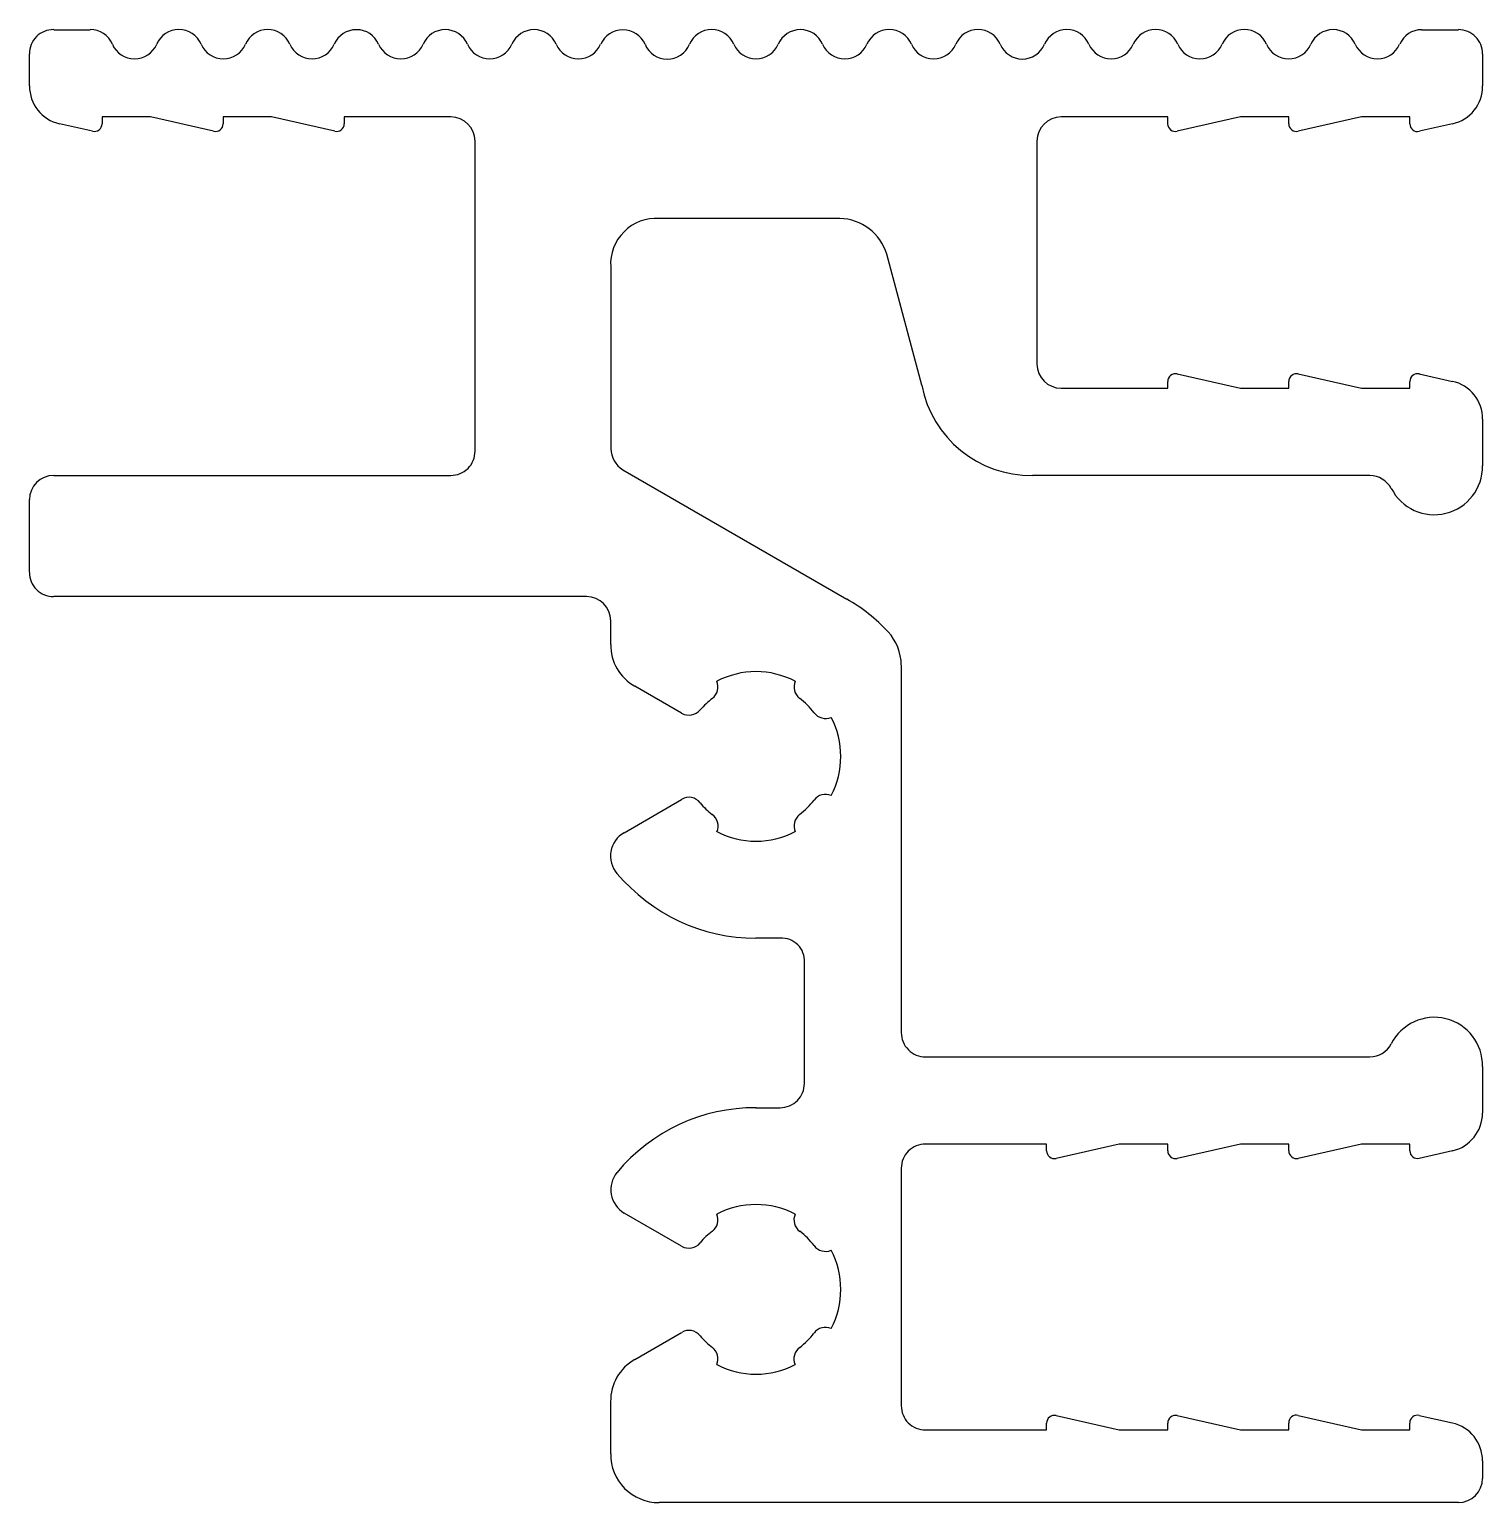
# Model space of a CAD drawing. Extents: x 765.8 to 795.8, y 343.5 to 373.9.
import ezdxf

# ---------------------------------------------------------------- set-up
doc = ezdxf.new("R2010")
doc.units = 0
doc.header["$LTSCALE"] = 0.1
doc.layers.add('1', color=7, linetype='CONTINUOUS')

msp = doc.modelspace()

# ---------------------------------------------------------------- linework, layer by layer
at = {"layer": '1', "color": 7, "linetype": 'CONTINUOUS'}
for p, q in [((766.332, 373.88), (767.084, 373.88)), ((794.58, 373.88), (795.334, 373.88)), ((765.832, 372.719), (765.832, 373.382)), ((795.832, 373.38), (795.832, 372.719)), ((767.134, 371.784), (766.455, 371.938)), ((767.331, 372.08), (767.331, 371.94)), ((768.331, 372.08), (767.331, 372.08)), ((769.634, 371.784), (768.331, 372.08)), ((769.831, 372.08), (769.831, 371.94)), ((770.831, 372.08), (769.831, 372.08)), ((772.134, 371.784), (770.831, 372.08)), ((772.331, 372.08), (772.331, 371.94)), ((774.532, 372.08), (772.331, 372.08)), ((789.332, 372.08), (787.132, 372.08)), ((789.332, 371.94), (789.332, 372.08)), ((790.832, 372.08), (789.527, 371.784)), ((791.832, 372.08), (790.832, 372.08)), ((791.832, 371.94), (791.832, 372.08)), ((793.332, 372.08), (792.027, 371.784)), ((794.332, 372.08), (793.332, 372.08)), ((794.332, 371.94), (794.332, 372.08)), ((795.209, 371.939), (794.528, 371.784)), ((775.032, 365.18), (775.032, 371.58)), ((786.632, 371.58), (786.632, 366.98)), ((782.565, 369.985), (778.832, 369.985)), ((784.255, 366.541), (783.531, 369.244)), ((777.832, 368.985), (777.832, 365.231)), ((789.527, 366.776), (790.832, 366.48)), ((792.027, 366.776), (793.332, 366.48)), ((794.527, 366.776), (795.209, 366.621)), ((787.132, 366.48), (789.332, 366.48)), ((789.332, 366.48), (789.332, 366.62)), ((790.832, 366.48), (791.832, 366.48)), ((791.832, 366.48), (791.832, 366.62)), ((793.332, 366.48), (794.332, 366.48)), ((794.332, 366.48), (794.332, 366.62)), ((795.832, 365.841), (795.832, 364.88)), ((766.332, 364.68), (774.532, 364.68)), ((778.082, 364.798), (782.707, 362.127)), ((793.505, 364.68), (786.538, 364.68)), ((765.832, 362.68), (765.832, 364.182)), ((777.332, 362.18), (766.332, 362.18)), ((777.832, 361.193), (777.832, 361.68)), ((783.832, 360.767), (783.832, 353.18)), ((779.297, 359.77), (778.332, 360.327)), ((778.109, 357.304), (779.297, 357.99)), ((781.332, 355.13), (780.832, 355.13)), ((781.832, 352.13), (781.832, 354.63)), ((784.332, 352.68), (793.505, 352.68)), ((795.832, 352.48), (795.832, 351.519)), ((780.832, 351.63), (781.332, 351.63)), ((786.832, 350.88), (784.332, 350.88)), ((786.832, 350.74), (786.832, 350.88)), ((788.332, 350.88), (787.027, 350.584)), ((789.332, 350.88), (788.332, 350.88)), ((789.332, 350.74), (789.332, 350.88)), ((790.832, 350.88), (789.527, 350.584)), ((791.832, 350.88), (790.832, 350.88)), ((791.832, 350.74), (791.832, 350.88)), ((793.332, 350.88), (792.027, 350.584)), ((794.332, 350.88), (793.332, 350.88)), ((794.332, 350.74), (794.332, 350.88)), ((795.209, 350.739), (794.527, 350.584)), ((783.832, 350.38), (783.832, 345.48)), ((779.297, 348.77), (778.109, 349.456)), ((778.332, 346.432), (779.297, 346.99)), ((777.832, 344.485), (777.832, 345.561)), ((786.832, 344.98), (786.832, 345.12)), ((787.027, 345.276), (788.332, 344.98)), ((789.332, 344.98), (789.332, 345.12)), ((789.527, 345.276), (790.832, 344.98)), ((791.832, 344.98), (791.832, 345.12)), ((792.027, 345.276), (793.332, 344.98)), ((794.332, 344.98), (794.332, 345.12)), ((794.527, 345.276), (795.209, 345.122)), ((784.332, 344.98), (786.832, 344.98)), ((788.332, 344.98), (789.332, 344.98)), ((790.832, 344.98), (791.832, 344.98)), ((793.332, 344.98), (794.332, 344.98)), ((795.832, 344.341), (795.832, 343.978)), ((795.333, 343.48), (778.832, 343.48))]:
    msp.add_line(p, q, dxfattribs=at)
for centre, radius, start, end in [((766.324, 373.389), 0.492, 89.043, 180.722), ((767.093, 373.393), 0.488, 22.6164, 90.9618), ((768.917, 373.388), 0.497, 22.7564, 157.2436), ((770.75, 373.385), 0.498, 23.0728, 156.9272), ((772.583, 373.38), 0.5, 23.5863, 156.4137), ((774.416, 373.381), 0.5, 23.5512, 156.4489), ((776.25, 373.382), 0.499, 23.4361, 156.5639), ((778.083, 373.379), 0.5, 23.7037, 156.2963), ((779.916, 373.383), 0.499, 23.2694, 156.7306), ((781.749, 373.381), 0.5, 23.5021, 156.4979), ((783.582, 373.384), 0.499, 23.2215, 156.7785), ((785.415, 373.387), 0.497, 22.8324, 157.1676), ((787.248, 373.385), 0.498, 23.0794, 156.9206), ((789.081, 373.386), 0.498, 22.9284, 157.0716), ((790.914, 373.386), 0.498, 22.9626, 157.0374), ((792.747, 373.381), 0.5, 23.4648, 156.5352), ((794.579, 373.381), 0.499, 89.9416, 156.4803), ((795.337, 373.386), 0.495, 359.3944, 90.3706), ((768.001, 373.779), 0.499, 203.4162, 336.5838), ((769.834, 373.778), 0.499, 203.3348, 336.6652), ((771.667, 373.78), 0.5, 203.504, 336.496), ((773.5, 373.778), 0.499, 203.2933, 336.7067), ((775.333, 373.781), 0.5, 203.6785, 336.3215), ((777.166, 373.779), 0.5, 203.4887, 336.5112), ((778.999, 373.766), 0.494, 202.0185, 337.9815), ((780.832, 373.779), 0.499, 203.3918, 336.6082), ((782.665, 373.78), 0.5, 203.5687, 336.4313), ((784.498, 373.779), 0.5, 203.486, 336.514), ((786.331, 373.771), 0.496, 202.5896, 337.4104), ((788.164, 373.778), 0.499, 203.3759, 336.6241), ((789.997, 373.778), 0.499, 203.3197, 336.6803), ((791.83, 373.778), 0.499, 203.3436, 336.6564), ((793.663, 373.781), 0.5, 203.658, 336.342), ((766.628, 372.715), 0.796, 179.7445, 257.4705), ((795.048, 372.706), 0.784, 281.8447, 0.9403), ((767.172, 371.939), 0.159, 256.1929, 0.206), ((769.671, 371.94), 0.16, 256.4233, 359.9666), ((772.172, 371.939), 0.159, 256.0606, 0.3386), ((774.532, 371.58), 0.5, 0, 89.9998), ((787.132, 371.58), 0.5, 90, 180), ((789.492, 371.941), 0.161, 180.2977, 282.4799), ((791.992, 371.94), 0.16, 180.0999, 282.6733), ((794.488, 371.934), 0.156, 177.8821, 284.8999), ((778.777, 369.04), 0.947, 86.669, 183.331), ((782.539, 368.951), 1.034, 16.4438, 88.5562), ((787.132, 366.98), 0.5, 180, 270), ((789.49, 366.622), 0.158, 76.4909, 180.7271), ((791.993, 366.619), 0.161, 77.5372, 179.6808), ((794.493, 366.619), 0.161, 77.5703, 179.6477), ((786.51, 366.976), 2.296, 190.9275, 270.6982), ((795.045, 365.852), 0.787, 359.2238, 77.9774), ((774.535, 365.177), 0.497, 269.6796, 0.3204), ((778.383, 365.26), 0.552, 183.0504, 236.9496), ((794.836, 364.865), 0.996, 206.9501, 0.868), ((766.333, 364.178), 0.502, 90.1815, 179.584), ((793.497, 364.167), 0.513, 28.7125, 89.105), ((766.33, 362.678), 0.498, 179.7996, 270.2026), ((777.332, 361.68), 0.5, 360, 90), ((780.832, 358.88), 3.75, 43.3399, 60), ((782.79, 360.751), 1.042, 0.909, 42.4309), ((778.809, 361.18), 0.977, 179.2192, 240.7808), ((780.832, 358.884), 1.746, 62.4807, 117.5187), ((779.748, 360.317), 0.3, 307.5819, 22.6831), ((781.924, 360.319), 0.307, 158.2929, 231.4451), ((781.06, 358.64), 1.829, 128.1051, 138.9903), ((780.867, 358.915), 1.451, 36.6326, 53.3717), ((779.445, 360.04), 0.308, 241.2775, 319.5382), ((782.27, 359.967), 0.303, 217.9401, 292.2799), ((780.833, 358.88), 1.749, 332.5328, 27.4667), ((779.452, 357.759), 0.278, 35.2921, 123.9235), ((780.736, 358.78), 1.362, 219.1469, 233.654), ((780.526, 359.186), 1.929, 308.7081, 321.2766), ((782.268, 357.801), 0.296, 66.7907, 142.9974), ((779.754, 357.444), 0.295, 336.6105, 53.6964), ((781.921, 357.441), 0.304, 128.1769, 202.0978), ((778.374, 356.826), 0.547, 118.9531, 221.1214), ((780.832, 358.887), 1.756, 242.6537, 297.3468), ((780.83, 358.876), 3.746, 220.0397, 270.0293), ((781.36, 354.658), 0.473, 356.6275, 93.3691), ((794.837, 352.5), 0.995, 358.8279, 153.3462), ((784.328, 353.176), 0.496, 179.5651, 270.4349), ((793.506, 353.178), 0.498, 269.8846, 332.304), ((781.334, 352.128), 0.498, 269.813, 0.186), ((780.818, 347.911), 3.719, 89.7775, 140.1559), ((795.033, 351.518), 0.798, 282.6984, 0.086), ((784.327, 350.385), 0.495, 89.4088, 180.5926), ((786.993, 350.741), 0.161, 180.4531, 282.3202), ((789.492, 350.74), 0.16, 179.8845, 282.8887), ((791.992, 350.74), 0.16, 179.9834, 282.7898), ((794.492, 350.741), 0.16, 180.2016, 282.572), ((778.399, 349.938), 0.563, 140.8715, 239.0683), ((779.747, 349.317), 0.301, 307.7206, 22.5426), ((780.832, 347.88), 1.75, 62.5446, 117.4568), ((781.918, 349.318), 0.302, 157.5944, 232.7192), ((780.548, 348.18), 1.091, 124.4078, 142.6174), ((780.846, 347.894), 1.481, 36.9001, 53.0775), ((779.447, 349.032), 0.302, 240.2703, 320.9143), ((782.27, 348.966), 0.302, 217.3232, 292.3831), ((780.832, 347.88), 1.75, 332.5448, 27.4515), ((779.451, 346.749), 0.285, 37.1474, 122.5882), ((780.897, 347.948), 1.593, 220.1029, 232.7049), ((780.781, 347.931), 1.571, 307.3793, 322.6195), ((782.268, 346.8), 0.297, 66.8914, 143.4137), ((779.748, 346.443), 0.3, 337.3654, 52.3609), ((781.913, 346.443), 0.298, 126.702, 202.9894), ((778.807, 345.58), 0.976, 119.1708, 181.146), ((780.832, 347.869), 1.741, 242.3847, 297.6156), ((784.322, 345.471), 0.49, 178.8888, 271.1271), ((786.992, 345.12), 0.16, 77.341, 179.8767), ((789.492, 345.12), 0.16, 77.3495, 179.8682), ((791.984, 345.131), 0.152, 73.2656, 183.9565), ((794.488, 345.125), 0.157, 75.5938, 181.6242), ((795.037, 344.346), 0.794, 359.6776, 77.5274), ((778.821, 344.469), 0.989, 179.0626, 270.6336), ((795.333, 343.979), 0.499, 270.0728, 359.8041)]:
    msp.add_arc(centre, radius, start, end, dxfattribs=at)

doc.saveas('drawing.dxf')
